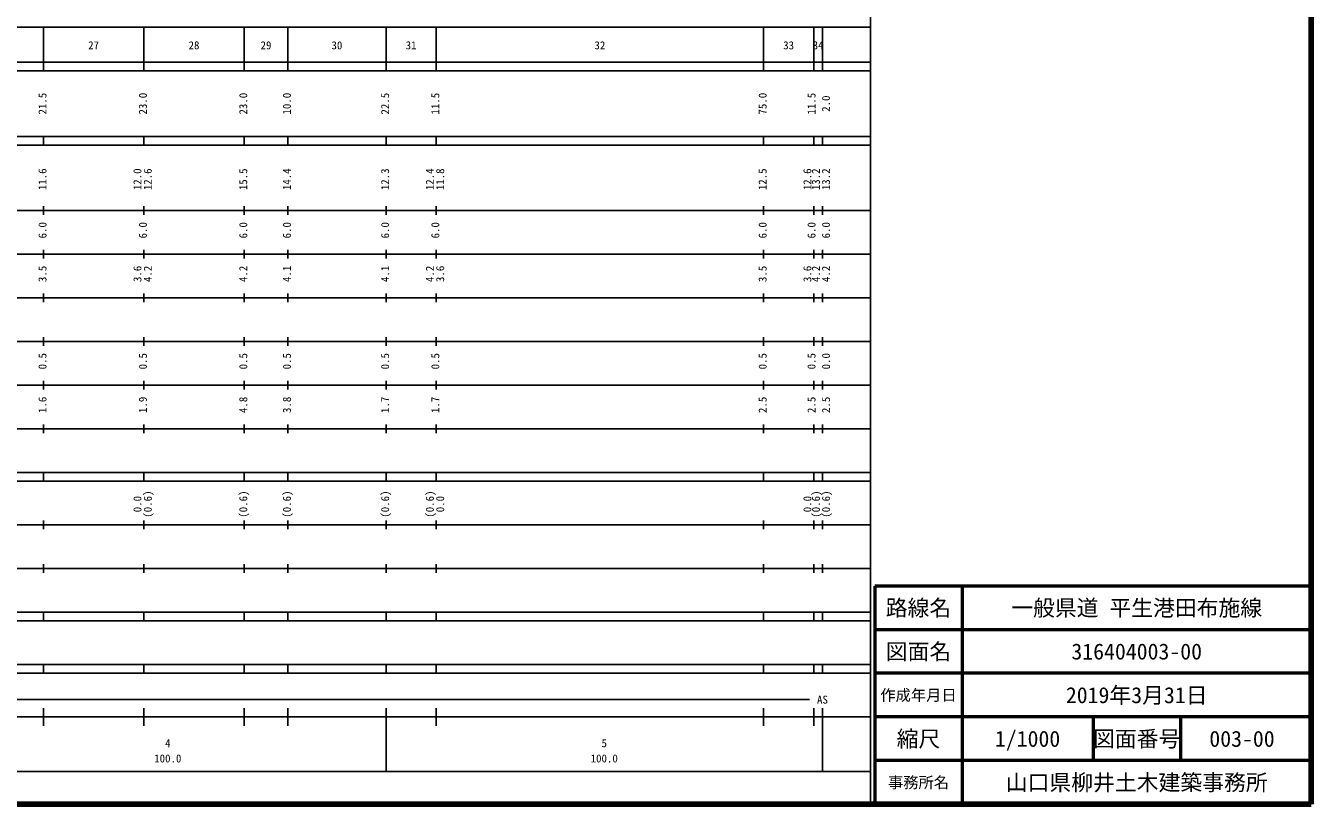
# Model space of a CAD drawing. Units: millimetres on the paper, enlarged 1000 times. Extents: x 40000 to 680000, y 20000 to 380000.
# Drawn here: x 385446 to 680000, y 20000 to 198357 of the extents above; entities that cross this region are included whole.
import ezdxf
from ezdxf.enums import TextEntityAlignment as Align

# ---------------------------------------------------------------- set-up
doc = ezdxf.new("R2010")
doc.units = ezdxf.units.MM
doc.header["$LTSCALE"] = 1000
for name, color, linetype, lineweight in [('M-TTL', 2, 'Continuous', 140), ('M-TTL-BAND', 7, 'Continuous', 25), ('M-TTL-FRAM', 2, 'Continuous', 50), ('M-TTL-LINE', 7, 'Continuous', 50)]:
    doc.layers.add(name, color=color, linetype=linetype, lineweight=lineweight)
doc.layers.add('M-TTL-TXT', color=7, linetype='Continuous')
doc.styles.add('ＭＳ ゴシック', font='')
doc.styles.get('ＭＳ ゴシック').set_extended_font_data('MS Gothic')

msp = doc.modelspace()

# ---------------------------------------------------------------- linework, layer by layer
at = {"layer": 'M-TTL'}
for p, q in [((680000, 20000), (680000, 380000)), ((40000, 20000), (680000, 20000))]:
    msp.add_line(p, q, dxfattribs=at)
at = {"layer": 'M-TTL-BAND'}
for p, q in [((579000, 20000), (579000, 370000)), ((68000, 198000), (579000, 198000)), ((389500, 188000), (389500, 198000)), ((412500, 188000), (412500, 198000)), ((435500, 188000), (435500, 198000)), ((445500, 188000), (445500, 198000)), ((468000, 188000), (468000, 198000)), ((479500, 188000), (479500, 198000)), ((554500, 188000), (554500, 198000)), ((566000, 188000), (566000, 198000)), ((568000, 188000), (568000, 198000)), ((40000, 190000), (579000, 190000)), ((40000, 188000), (579000, 188000)), ((40000, 173000), (579000, 173000)), ((40000, 171000), (579000, 171000)), ((389500, 171000), (389500, 173000)), ((412500, 171000), (412500, 173000)), ((435500, 171000), (435500, 173000)), ((445500, 171000), (445500, 173000)), ((468000, 171000), (468000, 173000)), ((479500, 171000), (479500, 173000)), ((554500, 171000), (554500, 173000)), ((566000, 171000), (566000, 173000)), ((568000, 171000), (568000, 173000)), ((389500, 155000), (389500, 157000)), ((412500, 155000), (412500, 157000)), ((435500, 155000), (435500, 157000)), ((445500, 155000), (445500, 157000)), ((468000, 155000), (468000, 157000)), ((479500, 155000), (479500, 157000)), ((554500, 155000), (554500, 157000)), ((566000, 155000), (566000, 157000)), ((568000, 155000), (568000, 157000)), ((40000, 156000), (579000, 156000)), ((46000, 146000), (579000, 146000)), ((389500, 145000), (389500, 147000)), ((412500, 145000), (412500, 147000)), ((435500, 145000), (435500, 147000)), ((445500, 145000), (445500, 147000)), ((468000, 145000), (468000, 147000)), ((479500, 145000), (479500, 147000)), ((554500, 145000), (554500, 147000)), ((566000, 145000), (566000, 147000)), ((568000, 145000), (568000, 147000)), ((52000, 136000), (579000, 136000)), ((389500, 135000), (389500, 137000)), ((412500, 135000), (412500, 137000)), ((435500, 135000), (435500, 137000)), ((445500, 135000), (445500, 137000)), ((468000, 135000), (468000, 137000)), ((479500, 135000), (479500, 137000)), ((554500, 135000), (554500, 137000)), ((566000, 135000), (566000, 137000)), ((568000, 135000), (568000, 137000)), ((389500, 125000), (389500, 127000)), ((412500, 125000), (412500, 127000)), ((435500, 125000), (435500, 127000)), ((445500, 125000), (445500, 127000)), ((468000, 125000), (468000, 127000)), ((479500, 125000), (479500, 127000)), ((554500, 125000), (554500, 127000)), ((566000, 125000), (566000, 127000)), ((568000, 125000), (568000, 127000)), ((46000, 126000), (579000, 126000)), ((52000, 116000), (579000, 116000)), ((389500, 115000), (389500, 117000)), ((412500, 115000), (412500, 117000)), ((435500, 115000), (435500, 117000)), ((445500, 115000), (445500, 117000)), ((468000, 115000), (468000, 117000)), ((479500, 115000), (479500, 117000)), ((554500, 115000), (554500, 117000)), ((566000, 115000), (566000, 117000)), ((568000, 115000), (568000, 117000)), ((389500, 105000), (389500, 107000)), ((412500, 105000), (412500, 107000)), ((435500, 105000), (435500, 107000)), ((445500, 105000), (445500, 107000)), ((468000, 105000), (468000, 107000)), ((479500, 105000), (479500, 107000)), ((554500, 105000), (554500, 107000)), ((566000, 105000), (566000, 107000)), ((568000, 105000), (568000, 107000)), ((46000, 106000), (579000, 106000)), ((40000, 96000), (579000, 96000)), ((389500, 94000), (389500, 96000)), ((412500, 94000), (412500, 96000)), ((435500, 94000), (435500, 96000)), ((445500, 94000), (445500, 96000)), ((468000, 94000), (468000, 96000)), ((479500, 94000), (479500, 96000)), ((554500, 94000), (554500, 96000)), ((566000, 94000), (566000, 96000)), ((568000, 94000), (568000, 96000)), ((40000, 94000), (579000, 94000)), ((49000, 84000), (579000, 84000)), ((389500, 83000), (389500, 85000)), ((412500, 83000), (412500, 85000)), ((435500, 83000), (435500, 85000)), ((445500, 83000), (445500, 85000)), ((468000, 83000), (468000, 85000)), ((479500, 83000), (479500, 85000)), ((554500, 83000), (554500, 85000)), ((566000, 83000), (566000, 85000)), ((568000, 83000), (568000, 85000)), ((40000, 74000), (579000, 74000)), ((389500, 73000), (389500, 75000)), ((412500, 73000), (412500, 75000)), ((435500, 73000), (435500, 75000)), ((445500, 73000), (445500, 75000)), ((468000, 73000), (468000, 75000)), ((479500, 73000), (479500, 75000)), ((554500, 73000), (554500, 75000)), ((566000, 73000), (566000, 75000)), ((568000, 73000), (568000, 75000)), ((40000, 64000), (579000, 64000)), ((40000, 62000), (579000, 62000)), ((389500, 62000), (389500, 64000)), ((412500, 62000), (412500, 64000)), ((435500, 62000), (435500, 64000)), ((445500, 62000), (445500, 64000)), ((468000, 62000), (468000, 64000)), ((479500, 62000), (479500, 64000)), ((554500, 62000), (554500, 64000)), ((566000, 62000), (566000, 64000)), ((568000, 62000), (568000, 64000)), ((40000, 52000), (579000, 52000)), ((389500, 50000), (389500, 52000)), ((412500, 50000), (412500, 52000)), ((435500, 50000), (435500, 52000)), ((445500, 50000), (445500, 52000)), ((468000, 50000), (468000, 52000)), ((479500, 50000), (479500, 52000)), ((554500, 50000), (554500, 52000)), ((566000, 50000), (566000, 52000)), ((568000, 50000), (568000, 52000)), ((40000, 50000), (579000, 50000)), ((71000, 44000), (565000, 44000)), ((389500, 38000), (389500, 42000)), ((412500, 38000), (412500, 42000)), ((435500, 38000), (435500, 42000)), ((445500, 38000), (445500, 42000)), ((468000, 27500), (468000, 42000)), ((479500, 38000), (479500, 42000)), ((554500, 38000), (554500, 42000)), ((566000, 38000), (566000, 42000)), ((568000, 27500), (568000, 42000)), ((40000, 40000), (579000, 40000)), ((68000, 27500), (579000, 27500))]:
    msp.add_line(p, q, dxfattribs=at)
at = {"layer": 'M-TTL-FRAM'}
for p, q in [((580000, 70000), (580000, 20000)), ((680000, 70000), (580000, 70000))]:
    msp.add_line(p, q, dxfattribs=at)
at = {"layer": 'M-TTL-LINE'}
for p, q in [((600000, 70000), (600000, 20000)), ((680000, 60000), (580000, 60000)), ((680000, 50000), (580000, 50000)), ((680000, 40000), (580000, 40000)), ((630000, 40000), (630000, 30000)), ((650000, 40000), (650000, 30000)), ((680000, 30000), (580000, 30000))]:
    msp.add_line(p, q, dxfattribs=at)

# ---------------------------------------------------------------- texts
at = {"layer": 'M-TTL-BAND', "style": 'ＭＳ ゴシック'}
for s, p in [('27', (401000, 192405)), ('28', (424000, 192405)), ('29', (440500, 192405)), ('30', (456750, 192405)), ('31', (473750, 192405)), ('32', (517000, 192405)), ('33', (560250, 192405)), ('34', (567000, 192405)), ('AS', (568000, 42500)), ('4', (418000, 32523)), ('5', (518000, 32523)), ('100.0', (418000, 29033)), ('100.0', (518000, 29033))]:
    msp.add_text(s, height=1833, dxfattribs=at).set_placement(p, align=Align.BOTTOM_CENTER)
for s, p in [('21.5', (390750, 180500)), ('23.0', (413750, 180500)), ('23.0', (436750, 180500)), ('10.0', (446750, 180500)), ('22.5', (469250, 180500)), ('11.5', (480750, 180500)), ('75.0', (555750, 180500)), ('11.5', (566955, 180500)), ('2.0', (570277, 180500)), ('11.6', (390750, 163174)), ('12.0', (412500, 163174)), ('12.6', (414870, 163174)), ('15.5', (436750, 163174)), ('14.4', (446750, 163174)), ('12.3', (469250, 163174)), ('12.4', (479500, 163174)), ('11.8', (481870, 163174)), ('12.5', (555750, 163174)), ('12.6', (566000, 163174)), ('13.2', (567964, 163174)), ('13.2', (570277, 163174)), ('6.0', (390750, 151500)), ('6.0', (413750, 151500)), ('6.0', (436750, 151500)), ('6.0', (446750, 151500)), ('6.0', (469250, 151500)), ('6.0', (480750, 151500)), ('6.0', (555750, 151500)), ('6.0', (566955, 151500)), ('6.0', (570277, 151500)), ('3.5', (390750, 141500)), ('3.6', (412500, 141500)), ('4.2', (414870, 141500)), ('4.2', (436750, 141500)), ('4.1', (446750, 141500)), ('4.1', (469250, 141500)), ('4.2', (479500, 141500)), ('3.6', (481870, 141500)), ('3.5', (555750, 141500)), ('3.6', (566000, 141500)), ('4.2', (567964, 141500)), ('4.2', (570277, 141500)), ('0.5', (390750, 121500)), ('0.5', (413750, 121500)), ('0.5', (436750, 121500)), ('0.5', (446750, 121500)), ('0.5', (469250, 121500)), ('0.5', (480750, 121500)), ('0.5', (555750, 121500)), ('0.5', (566955, 121500)), ('0.0', (570277, 121500)), ('1.6', (390750, 111500)), ('1.9', (413750, 111500)), ('4.8', (436750, 111500)), ('3.8', (446750, 111500)), ('1.7', (469250, 111500)), ('1.7', (480750, 111500)), ('2.5', (555750, 111500)), ('2.5', (566955, 111500)), ('2.5', (570277, 111500)), ('(0.6)', (414870, 88764)), ('(0.6)', (436750, 88764)), ('(0.6)', (446750, 88764)), ('(0.6)', (469250, 88764)), ('(0.6)', (479500, 88764)), ('(0.6)', (567964, 88764)), ('(0.6)', (570277, 88764)), ('0.0', (412500, 88764)), ('0.0', (481870, 88764)), ('0.0', (566000, 88764))]:
    msp.add_text(s, height=1833, rotation=90, dxfattribs=at).set_placement(p, align=Align.BOTTOM_CENTER)
at = {"layer": 'M-TTL-TXT', "style": 'ＭＳ ゴシック'}
for s, height, p in [('路線名', 3666, (590000, 65000)), ('一般県道 平生港田布施線', 3666, (640000, 65000)), ('図面名', 3666, (590000, 55000)), ('316404003-00', 3666, (640000, 55000)), ('2019年3月31日', 3666, (640000, 45000)), ('作成年月日', 2566, (590000, 45000)), ('縮尺', 3666, (590000, 35000)), ('1/1000', 3666, (615000, 35000)), ('図面番号', 3666, (640000, 35000)), ('003-00', 3666, (664125, 35000)), ('事務所名', 2566, (590000, 25000)), ('山口県柳井土木建築事務所', 3666, (640000, 25000))]:
    msp.add_text(s, height=height, dxfattribs=at).set_placement(p, align=Align.MIDDLE_CENTER)

doc.saveas('drawing.dxf')
